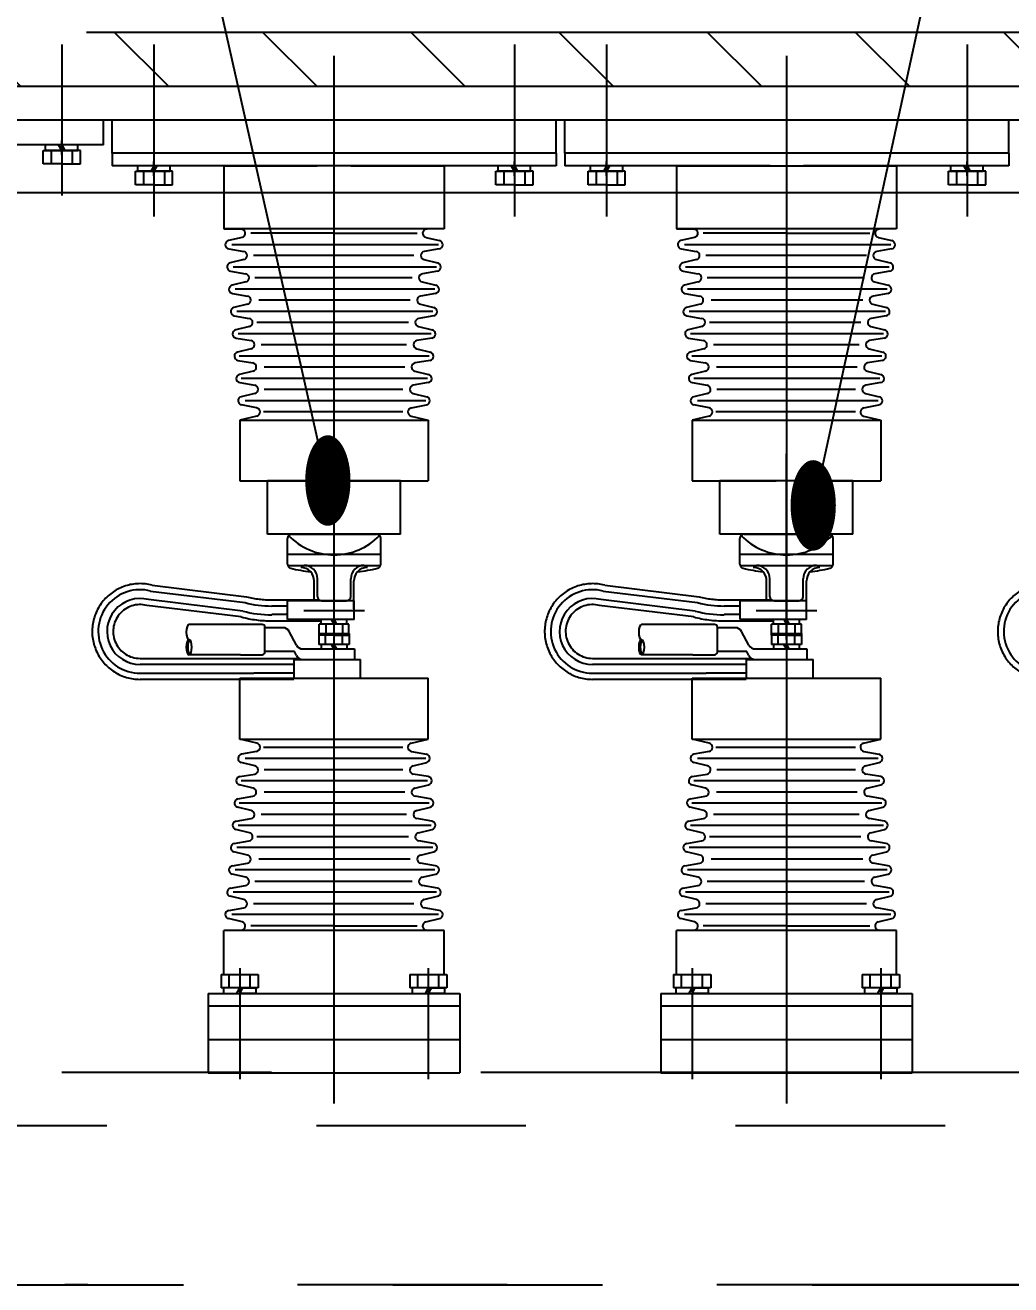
# Model space of a CAD drawing. Header units: millimetres. Extents: x 0 to 16800, y -462 to 11880.
# Drawn here: x 9322 to 9793, y 7550 to 8151 of the extents above; entities that cross this region are included whole.
import ezdxf
from ezdxf.enums import TextEntityAlignment as Align

# ---------------------------------------------------------------- set-up
doc = ezdxf.new("R2010")
doc.units = ezdxf.units.MM
doc.header["$LTSCALE"] = 400
doc.linetypes.add('G', pattern=[2, 1.25, -0.25, 0.25, -0.25])
doc.linetypes.add('K', pattern=[2.5, 1.25, -0.25, 0.25, -0.25, 0.25, -0.25])
for name, color, linetype in [('01', 7, 'Continuous'), ('02', 1, 'Continuous'), ('05', 4, 'G'), ('07', 6, 'K')]:
    doc.layers.add(name, color=color, linetype=linetype)
doc.styles.get("Standard").update_dxf_attribs({"font": 'isocp', "width": 0.707, "bigfont": 'intecad.shx'})

# ---------------------------------------------------------------- blocks, each defined once
blk = doc.blocks.new('rererwer')
at = {"layer": '07', "color": 6, "linetype": 'K'}
for p, q in [((36996.37, 27235.39), (36082.37, 27235.39)), ((35817.87, 27210.09), (37063.21, 27210.09)), ((35854.37, 27134.09), (37047.37, 27134.09)), ((37108.87, 27134.09), (36297.87, 27134.09))]:
    blk.add_line(p, q, dxfattribs=at)
blk = doc.blocks.new('tfdfsdfsd')
at = {"layer": '07', "linetype": 'K'}
h = blk.add_hatch(dxfattribs=at)
h.set_pattern_fill('_USER', color=6, scale=50, angle=315, style=0, pattern_type=0)
h.set_pattern_definition([(315, (30481.223, 27548.505), (35.35534, 35.35534), [])])
h.paths.add_polyline_path([(36929.29, 33333, 0.00787), (36942.06, 33307.1), (37174.37, 33307.1), (37174.37, 33333)])
h.paths.add_polyline_path([(36942.06, 33307.1, -0.00787), (36929.29, 33333), (36107.37, 33333), (36107.37, 33307.1)])
h.paths.add_polyline_path([(38574.68, 33307.1, 0.00787), (38587.45, 33333), (38342.37, 33333), (38342.37, 33307.1)])
h.paths.add_polyline_path([(39409.37, 33307.1), (39409.37, 33333), (38587.45, 33333, -0.00787), (38574.68, 33307.1)])
at = {"layer": '07', "color": 6, "linetype": 'K'}
for p, q in [((35308.12, 33333), (40208.62, 33333)), ((36107.37, 33307.1), (37535.96, 33307.1)), ((37758.37, 33256.3), (35708.37, 33256.3))]:
    blk.add_line(p, q, dxfattribs=at)
blk = doc.blocks.new('*U130')
at = {"layer": '01'}
for p, q in [((-7.7, 2.6), (-7.7, 0)), ((0, 2.6), (-7.7, 2.6)), ((-7.7, 0), (0, 0)), ((0, 0), (-1.5, 2.6)), ((0, 2.6), (1.5, 0)), ((0, 2.6), (7.7, 2.6)), ((7.7, 0), (0, 0)), ((7.7, 2.6), (7.7, 0))]:
    blk.add_line(p, q, dxfattribs=at)
at = {"layer": '05'}
blk.add_line((0, 4.7), (0, -2.1), dxfattribs=at)
blk = doc.blocks.new('RERER')
for p, q in [((9359.77, 8093.82), (9359.77, 8105.82)), ((9359.77, 8093.82), (9147.77, 8093.82)), ((9417.17, 8083.82), (9461.67, 8083.82)), ((9417.17, 8083.82), (9417.17, 8053.82)), ((9477.67, 8083.82), (9522.17, 8083.82)), ((9477.77, 8083.82), (9522.27, 8083.82)), ((9522.17, 8083.82), (9522.17, 8053.82)), ((9633.07, 8083.82), (9677.57, 8083.82)), ((9633.07, 8083.82), (9633.07, 8053.82)), ((9633.27, 8083.82), (9685.77, 8083.82)), ((9685.77, 8083.82), (9738.27, 8083.82)), ((9693.57, 8083.82), (9738.07, 8083.82)), ((9738.07, 8083.82), (9738.07, 8053.82)), ((9469.67, 8053.82), (9417.17, 8053.82)), ((9417.17, 8053.82), (9425.42, 8053.65)), ((9469.67, 8051.65), (9429.93, 8051.65)), ((9522.17, 8053.82), (9469.67, 8053.82)), ((9469.67, 8051.65), (9509.42, 8051.65)), ((9522.17, 8053.82), (9513.93, 8053.65)), ((9685.57, 8053.82), (9633.07, 8053.82)), ((9633.07, 8053.82), (9641.32, 8053.65)), ((9685.57, 8051.65), (9645.83, 8051.65)), ((9738.07, 8053.82), (9685.57, 8053.82)), ((9685.57, 8051.65), (9725.32, 8051.65)), ((9738.07, 8053.82), (9729.83, 8053.65)), ((9425.85, 8049.7), (9419.34, 8048.12)), ((9469.67, 8046.18), (9421, 8046.18)), ((9519.54, 8046.18), (9469.67, 8046.18)), ((9513.5, 8049.7), (9520.01, 8048.12)), ((9641.75, 8049.7), (9635.24, 8048.12)), ((9685.57, 8046.18), (9636.9, 8046.18)), ((9735.44, 8046.18), (9685.57, 8046.18)), ((9729.4, 8049.7), (9735.91, 8048.12)), ((9419.47, 8044.21), (9426.59, 8042.97)), ((9426.72, 8039.06), (9420.21, 8037.48)), ((9507.83, 8041), (9431.21, 8041)), ((9512.62, 8039.06), (9519.14, 8037.48)), ((9519.88, 8044.21), (9512.75, 8042.97)), ((9635.37, 8044.21), (9642.49, 8042.97)), ((9642.62, 8039.06), (9636.11, 8037.48)), ((9723.73, 8041), (9647.11, 8041)), ((9728.52, 8039.06), (9735.04, 8037.48)), ((9735.78, 8044.21), (9728.65, 8042.97)), ((9420.34, 8033.56), (9427.47, 8032.33)), ((9518.67, 8035.53), (9421.52, 8035.53)), ((9519.01, 8033.56), (9511.88, 8032.33)), ((9636.24, 8033.56), (9643.37, 8032.33)), ((9734.57, 8035.53), (9637.42, 8035.53)), ((9734.91, 8033.56), (9727.78, 8032.33)), ((9427.6, 8028.41), (9421.08, 8026.83)), ((9506.96, 8030.36), (9431.9, 8030.36)), ((9511.75, 8028.41), (9518.27, 8026.83)), ((9643.5, 8028.41), (9636.98, 8026.83)), ((9722.86, 8030.36), (9647.8, 8030.36)), ((9727.65, 8028.41), (9734.17, 8026.83)), ((9421.21, 8022.92), (9428.34, 8021.68)), ((9517.79, 8024.89), (9422.54, 8024.89)), ((9518.14, 8022.92), (9511.01, 8021.68)), ((9637.11, 8022.92), (9644.24, 8021.68)), ((9733.69, 8024.89), (9638.44, 8024.89)), ((9734.04, 8022.92), (9726.91, 8021.68)), ((9428.47, 8017.77), (9421.96, 8016.19)), ((9506.08, 8019.71), (9433.76, 8019.71)), ((9510.88, 8017.77), (9517.39, 8016.19)), ((9644.37, 8017.77), (9637.86, 8016.19)), ((9721.98, 8019.71), (9649.66, 8019.71)), ((9726.78, 8017.77), (9733.29, 8016.19)), ((9422.09, 8012.27), (9429.21, 8011.04)), ((9516.92, 8014.24), (9423.26, 8014.24)), ((9505.21, 8009.07), (9432.89, 8009.07)), ((9517.26, 8012.27), (9510.13, 8011.04)), ((9637.99, 8012.27), (9645.11, 8011.04)), ((9732.82, 8014.24), (9639.16, 8014.24)), ((9721.11, 8009.07), (9648.79, 8009.07)), ((9733.16, 8012.27), (9726.03, 8011.04)), ((9429.35, 8007.12), (9422.83, 8005.54)), ((9516.05, 8003.6), (9423.94, 8003.6)), ((9510, 8007.12), (9516.52, 8005.54)), ((9645.25, 8007.12), (9638.73, 8005.54)), ((9731.95, 8003.6), (9639.84, 8003.6)), ((9725.9, 8007.12), (9732.42, 8005.54)), ((9422.96, 8001.63), (9430.09, 8000.39)), ((9504.34, 7998.42), (9434.87, 7998.42)), ((9516.39, 8001.63), (9509.26, 8000.39)), ((9638.86, 8001.63), (9645.99, 8000.39)), ((9720.24, 7998.42), (9650.77, 7998.42)), ((9732.29, 8001.63), (9725.16, 8000.39)), ((9430.22, 7996.48), (9423.7, 7994.9)), ((9423.83, 7990.98), (9430.96, 7989.75)), ((9515.17, 7992.96), (9424.45, 7992.96)), ((9515.52, 7990.98), (9508.39, 7989.75)), ((9509.13, 7996.48), (9515.65, 7994.9)), ((9646.12, 7996.48), (9639.6, 7994.9)), ((9639.73, 7990.98), (9646.86, 7989.75)), ((9731.07, 7992.96), (9640.35, 7992.96)), ((9731.42, 7990.98), (9724.29, 7989.75)), ((9725.03, 7996.48), (9731.55, 7994.9)), ((9431.09, 7985.84), (9424.58, 7984.25)), ((9503.46, 7987.78), (9436.28, 7987.78)), ((9508.26, 7985.84), (9514.77, 7984.25)), ((9646.99, 7985.84), (9640.48, 7984.25)), ((9719.36, 7987.78), (9652.18, 7987.78)), ((9724.16, 7985.84), (9730.67, 7984.25)), ((9424.71, 7980.34), (9431.84, 7979.11)), ((9514.3, 7982.31), (9425.42, 7982.31)), ((9514.64, 7980.34), (9507.51, 7979.11)), ((9640.61, 7980.34), (9647.74, 7979.11)), ((9730.2, 7982.31), (9641.32, 7982.31)), ((9730.54, 7980.34), (9723.41, 7979.11)), ((9431.97, 7975.19), (9425.45, 7973.61)), ((9502.59, 7977.13), (9436.38, 7977.13)), ((9507.38, 7975.19), (9513.9, 7973.61)), ((9647.87, 7975.19), (9641.35, 7973.61)), ((9718.49, 7977.13), (9652.28, 7977.13)), ((9723.28, 7975.19), (9729.8, 7973.61)), ((9432.76, 7968.31), (9425.54, 7969.7)), ((9513.43, 7971.67), (9427.28, 7971.67)), ((9506.59, 7968.31), (9513.81, 7969.7)), ((9648.66, 7968.31), (9641.44, 7969.7)), ((9729.33, 7971.67), (9643.18, 7971.67)), ((9722.49, 7968.31), (9729.71, 7969.7)), ((9432.85, 7964.4), (9424.67, 7962.42)), ((9424.67, 7962.42), (9514.67, 7962.42)), ((9424.67, 7962.42), (9424.67, 7933.42)), ((9502.59, 7966.4), (9435.98, 7966.4)), ((9506.5, 7964.4), (9514.67, 7962.42)), ((9514.67, 7962.42), (9514.67, 7933.42)), ((9648.75, 7964.4), (9640.57, 7962.42)), ((9640.57, 7962.42), (9730.57, 7962.42)), ((9640.57, 7962.42), (9640.57, 7933.42)), ((9718.49, 7966.4), (9651.88, 7966.4)), ((9722.4, 7964.4), (9730.57, 7962.42)), ((9730.57, 7962.42), (9730.57, 7933.42)), ((9424.67, 7933.42), (9464.72, 7933.42)), ((9469.72, 7933.42), (9437.92, 7933.42)), ((9437.92, 7908.02), (9437.92, 7933.42)), ((9501.42, 7933.42), (9469.72, 7933.42)), ((9474.72, 7933.42), (9514.67, 7933.42)), ((9501.42, 7908.02), (9501.42, 7933.42)), ((9640.57, 7933.42), (9680.62, 7933.42)), ((9685.62, 7933.42), (9653.82, 7933.42)), ((9653.82, 7908.02), (9653.82, 7933.42)), ((9717.32, 7933.42), (9685.62, 7933.42)), ((9690.62, 7933.42), (9730.57, 7933.42)), ((9717.32, 7908.02), (9717.32, 7933.42)), ((9501.42, 7908.02), (9437.92, 7908.02)), ((9717.32, 7908.02), (9653.82, 7908.02)), ((9424.67, 7839.22), (9514.67, 7839.22)), ((9424.67, 7810.22), (9424.67, 7839.22)), ((9514.67, 7810.22), (9514.67, 7839.22)), ((9640.57, 7839.22), (9730.57, 7839.22)), ((9640.57, 7810.22), (9640.57, 7839.22)), ((9730.57, 7810.22), (9730.57, 7839.22)), ((9424.67, 7810.22), (9514.67, 7810.22)), ((9432.85, 7808.23), (9424.67, 7810.22)), ((9432.76, 7804.33), (9425.54, 7802.93)), ((9502.59, 7806.24), (9435.98, 7806.24)), ((9506.5, 7808.23), (9514.67, 7810.22)), ((9506.59, 7804.33), (9513.81, 7802.93)), ((9640.57, 7810.22), (9730.57, 7810.22)), ((9648.75, 7808.23), (9640.57, 7810.22)), ((9648.66, 7804.33), (9641.44, 7802.93)), ((9718.49, 7806.24), (9651.88, 7806.24)), ((9722.4, 7808.23), (9730.57, 7810.22)), ((9722.49, 7804.33), (9729.71, 7802.93)), ((9431.97, 7797.44), (9425.45, 7799.02)), ((9513.43, 7800.97), (9427.28, 7800.97)), ((9507.38, 7797.44), (9513.9, 7799.02)), ((9647.87, 7797.44), (9641.35, 7799.02)), ((9729.33, 7800.97), (9643.18, 7800.97)), ((9723.28, 7797.44), (9729.8, 7799.02)), ((9424.71, 7792.29), (9431.84, 7793.53)), ((9502.59, 7795.5), (9436.38, 7795.5)), ((9514.64, 7792.29), (9507.51, 7793.53)), ((9640.61, 7792.29), (9647.74, 7793.53)), ((9718.49, 7795.5), (9652.28, 7795.5)), ((9730.54, 7792.29), (9723.41, 7793.53)), ((9431.09, 7786.8), (9424.58, 7788.38)), ((9514.3, 7790.32), (9425.42, 7790.32)), ((9508.26, 7786.8), (9514.77, 7788.38)), ((9646.99, 7786.8), (9640.48, 7788.38)), ((9730.2, 7790.32), (9641.32, 7790.32)), ((9724.16, 7786.8), (9730.67, 7788.38)), ((9423.83, 7781.65), (9430.96, 7782.88)), ((9503.46, 7784.86), (9436.28, 7784.86)), ((9515.52, 7781.65), (9508.39, 7782.88)), ((9639.73, 7781.65), (9646.86, 7782.88)), ((9719.36, 7784.86), (9652.18, 7784.86)), ((9731.42, 7781.65), (9724.29, 7782.88)), ((9430.22, 7776.15), (9423.7, 7777.74)), ((9515.17, 7779.68), (9424.45, 7779.68)), ((9504.34, 7774.21), (9434.87, 7774.21)), ((9509.13, 7776.15), (9515.65, 7777.74)), ((9646.12, 7776.15), (9639.6, 7777.74)), ((9731.07, 7779.68), (9640.35, 7779.68)), ((9720.24, 7774.21), (9650.77, 7774.21)), ((9725.03, 7776.15), (9731.55, 7777.74)), ((9422.96, 7771.01), (9430.09, 7772.24)), ((9516.05, 7769.03), (9423.94, 7769.03)), ((9516.39, 7771.01), (9509.26, 7772.24)), ((9638.86, 7771.01), (9645.99, 7772.24)), ((9731.95, 7769.03), (9639.84, 7769.03)), ((9732.29, 7771.01), (9725.16, 7772.24)), ((9429.35, 7765.51), (9422.83, 7767.09)), ((9505.21, 7763.57), (9432.89, 7763.57)), ((9510, 7765.51), (9516.52, 7767.09)), ((9645.25, 7765.51), (9638.73, 7767.09)), ((9721.11, 7763.57), (9648.79, 7763.57)), ((9725.9, 7765.51), (9732.42, 7767.09)), ((9428.47, 7754.86), (9421.96, 7756.45)), ((9422.09, 7760.36), (9429.21, 7761.6)), ((9516.92, 7758.39), (9423.26, 7758.39)), ((9517.26, 7760.36), (9510.13, 7761.6)), ((9510.88, 7754.86), (9517.39, 7756.45)), ((9644.37, 7754.86), (9637.86, 7756.45)), ((9637.99, 7760.36), (9645.11, 7761.6)), ((9732.82, 7758.39), (9639.16, 7758.39)), ((9733.16, 7760.36), (9726.03, 7761.6)), ((9726.78, 7754.86), (9733.29, 7756.45)), ((9421.21, 7749.72), (9428.34, 7750.95)), ((9506.08, 7752.92), (9433.76, 7752.92)), ((9518.14, 7749.72), (9511.01, 7750.95)), ((9637.11, 7749.72), (9644.24, 7750.95)), ((9721.98, 7752.92), (9649.66, 7752.92)), ((9734.04, 7749.72), (9726.91, 7750.95)), ((9427.6, 7744.22), (9421.08, 7745.8)), ((9517.79, 7747.75), (9422.54, 7747.75)), ((9511.75, 7744.22), (9518.27, 7745.8)), ((9643.5, 7744.22), (9636.98, 7745.8)), ((9733.69, 7747.75), (9638.44, 7747.75)), ((9727.65, 7744.22), (9734.17, 7745.8)), ((9420.34, 7739.07), (9427.47, 7740.31)), ((9506.96, 7742.28), (9431.9, 7742.28)), ((9519.01, 7739.07), (9511.88, 7740.31)), ((9636.24, 7739.07), (9643.37, 7740.31)), ((9722.86, 7742.28), (9647.8, 7742.28)), ((9734.91, 7739.07), (9727.78, 7740.31)), ((9426.72, 7733.58), (9420.21, 7735.16)), ((9518.67, 7737.1), (9421.52, 7737.1)), ((9512.62, 7733.58), (9519.14, 7735.16)), ((9642.62, 7733.58), (9636.11, 7735.16)), ((9734.57, 7737.1), (9637.42, 7737.1)), ((9728.52, 7733.58), (9735.04, 7735.16)), ((9419.47, 7728.43), (9426.59, 7729.66)), ((9469.67, 7726.46), (9421, 7726.46)), ((9507.83, 7731.63), (9431.21, 7731.63)), ((9519.54, 7726.46), (9469.67, 7726.46)), ((9519.88, 7728.43), (9512.75, 7729.66)), ((9635.37, 7728.43), (9642.49, 7729.66)), ((9685.57, 7726.46), (9636.9, 7726.46)), ((9723.73, 7731.63), (9647.11, 7731.63)), ((9735.44, 7726.46), (9685.57, 7726.46)), ((9735.78, 7728.43), (9728.65, 7729.66)), ((9425.85, 7722.93), (9419.34, 7724.51)), ((9469.67, 7720.99), (9429.93, 7720.99)), ((9469.67, 7720.99), (9509.42, 7720.99)), ((9513.5, 7722.93), (9520.01, 7724.51)), ((9641.75, 7722.93), (9635.24, 7724.51)), ((9685.57, 7720.99), (9645.83, 7720.99)), ((9685.57, 7720.99), (9725.32, 7720.99)), ((9729.4, 7722.93), (9735.91, 7724.51)), ((9417.17, 7718.82), (9425.42, 7718.99)), ((9469.67, 7718.82), (9417.17, 7718.82)), ((9417.17, 7697.82), (9417.17, 7718.82)), ((9522.17, 7718.82), (9469.67, 7718.82)), ((9522.17, 7718.82), (9513.93, 7718.99)), ((9522.17, 7697.82), (9522.17, 7718.82)), ((9633.07, 7718.82), (9641.32, 7718.99)), ((9685.57, 7718.82), (9633.07, 7718.82)), ((9633.07, 7697.82), (9633.07, 7718.82)), ((9738.07, 7718.82), (9685.57, 7718.82)), ((9738.07, 7718.82), (9729.83, 7718.99)), ((9738.07, 7697.82), (9738.07, 7718.82)), ((9417.17, 7688.82), (9461.67, 7688.82)), ((9477.67, 7688.82), (9522.17, 7688.82)), ((9633.07, 7688.82), (9677.57, 7688.82)), ((9693.57, 7688.82), (9738.07, 7688.82))]:
    blk.add_line(p, q)
at = {"ltscale": 0.75}
for p, q in [((9439.95, 7873.82), (9447.55, 7873.82)), ((9479.25, 7876.22), (9447.55, 7876.22)), ((9655.85, 7873.82), (9663.45, 7873.82)), ((9695.15, 7876.22), (9663.45, 7876.22)), ((9419.01, 7864.92), (9400.52, 7864.92)), ((9435.35, 7864.92), (9419.01, 7864.92)), ((9447.55, 7869.62), (9439.95, 7869.62)), ((9479.25, 7867.22), (9447.55, 7867.22)), ((9634.91, 7864.92), (9616.42, 7864.92)), ((9651.25, 7864.92), (9634.91, 7864.92)), ((9663.45, 7869.62), (9655.85, 7869.62)), ((9695.15, 7867.22), (9663.45, 7867.22)), ((9436.75, 7851.81), (9436.75, 7863.52)), ((9445.21, 7863.38), (9436.75, 7863.38)), ((9451.78, 7855.06), (9448.3, 7861.54)), ((9652.65, 7851.81), (9652.65, 7863.52)), ((9661.11, 7863.38), (9652.65, 7863.38)), ((9667.68, 7855.06), (9664.2, 7861.54)), ((9454.86, 7853.22), (9479.45, 7853.22)), ((9479.45, 7853.22), (9479.45, 7848.22)), ((9670.76, 7853.22), (9695.35, 7853.22)), ((9695.35, 7853.22), (9695.35, 7848.22)), ((9425.03, 7850.41), (9400.52, 7850.41)), ((9425.03, 7850.41), (9435.35, 7850.41)), ((9450.76, 7851.95), (9436.75, 7851.95)), ((9450.67, 7848.22), (9482.37, 7848.22)), ((9451.78, 7850.06), (9450.76, 7851.95)), ((9640.93, 7850.41), (9616.42, 7850.41)), ((9640.93, 7850.41), (9651.25, 7850.41)), ((9666.66, 7851.95), (9652.65, 7851.95)), ((9666.57, 7848.22), (9698.27, 7848.22)), ((9667.68, 7850.06), (9666.66, 7851.95)), ((9450.67, 7845.82), (9431.41, 7845.82)), ((9450.67, 7841.62), (9431.41, 7841.62)), ((9666.57, 7845.82), (9647.31, 7845.82)), ((9666.57, 7841.62), (9647.31, 7841.62))]:
    blk.add_line(p, q, dxfattribs=at)
for centre, start, end in [((9425.38, 8051.65), 283.64408, 88.81524), ((9513.97, 8051.65), 91.18476, 256.35592), ((9641.28, 8051.65), 283.64408, 88.81524), ((9729.87, 8051.65), 91.18476, 256.35592), ((9419.81, 8046.18), 103.64408, 260.17161), ((9519.54, 8046.18), 279.82839, 76.35592), ((9635.71, 8046.18), 103.64408, 260.17161), ((9735.44, 8046.18), 279.82839, 76.35592), ((9426.25, 8041), 283.64408, 80.17161), ((9513.1, 8041), 99.82839, 256.35592), ((9642.15, 8041), 283.64408, 80.17161), ((9729, 8041), 99.82839, 256.35592), ((9420.68, 8035.53), 103.64408, 260.17161), ((9518.67, 8035.53), 279.82839, 76.35592), ((9636.58, 8035.53), 103.64408, 260.17161), ((9734.57, 8035.53), 279.82839, 76.35592), ((9421.56, 8024.89), 103.64408, 260.17161), ((9427.13, 8030.36), 283.64408, 80.17161), ((9512.22, 8030.36), 99.82839, 256.35592), ((9517.79, 8024.89), 279.82839, 76.35592), ((9637.46, 8024.89), 103.64408, 260.17161), ((9643.03, 8030.36), 283.64408, 80.17161), ((9728.12, 8030.36), 99.82839, 256.35592), ((9733.69, 8024.89), 279.82839, 76.35592), ((9428, 8019.71), 283.64408, 80.17161), ((9511.35, 8019.71), 99.82839, 256.35592), ((9643.9, 8019.71), 283.64408, 80.17161), ((9727.25, 8019.71), 99.82839, 256.35592), ((9422.43, 8014.24), 103.64408, 260.17161), ((9516.92, 8014.24), 279.82839, 76.35592), ((9638.33, 8014.24), 103.64408, 260.17161), ((9732.82, 8014.24), 279.82839, 76.35592), ((9428.87, 8009.07), 283.64408, 80.17161), ((9510.48, 8009.07), 99.82839, 256.35592), ((9644.77, 8009.07), 283.64408, 80.17161), ((9726.38, 8009.07), 99.82839, 256.35592), ((9423.3, 8003.6), 103.64408, 260.17161), ((9516.05, 8003.6), 279.82839, 76.35592), ((9639.2, 8003.6), 103.64408, 260.17161), ((9731.95, 8003.6), 279.82839, 76.35592), ((9429.75, 7998.42), 283.64408, 80.17161), ((9509.6, 7998.42), 99.82839, 256.35592), ((9645.65, 7998.42), 283.64408, 80.17161), ((9725.5, 7998.42), 99.82839, 256.35592), ((9424.18, 7992.96), 103.64408, 260.17161), ((9515.17, 7992.96), 279.82839, 76.35592), ((9640.08, 7992.96), 103.64408, 260.17161), ((9731.07, 7992.96), 279.82839, 76.35592), ((9430.62, 7987.78), 283.64408, 80.17161), ((9508.73, 7987.78), 99.82839, 256.35592), ((9646.52, 7987.78), 283.64408, 80.17161), ((9724.63, 7987.78), 99.82839, 256.35592), ((9425.05, 7982.31), 103.64408, 260.17161), ((9431.49, 7977.13), 283.64408, 80.17161), ((9507.86, 7977.13), 99.82839, 256.35592), ((9514.3, 7982.31), 279.82839, 76.35592), ((9640.95, 7982.31), 103.64408, 260.17161), ((9647.39, 7977.13), 283.64408, 80.17161), ((9723.76, 7977.13), 99.82839, 256.35592), ((9730.2, 7982.31), 279.82839, 76.35592), ((9425.92, 7971.67), 103.64408, 259.07308), ((9513.43, 7971.67), 280.92692, 76.35592), ((9641.82, 7971.67), 103.64408, 259.07308), ((9729.33, 7971.67), 280.92692, 76.35592), ((9432.38, 7966.35), 283.64408, 79.07308), ((9506.97, 7966.35), 100.92692, 256.35592), ((9648.28, 7966.35), 283.64408, 79.07308), ((9722.87, 7966.35), 100.92692, 256.35592), ((9432.38, 7806.29), 280.92692, 76.35592), ((9506.97, 7806.29), 103.64408, 259.07308), ((9648.28, 7806.29), 280.92692, 76.35592), ((9722.87, 7806.29), 103.64408, 259.07308), ((9425.92, 7800.97), 100.92692, 256.35592), ((9513.43, 7800.97), 283.64408, 79.07308), ((9641.82, 7800.97), 100.92692, 256.35592), ((9729.33, 7800.97), 283.64408, 79.07308), ((9425.05, 7790.32), 99.82839, 256.35592), ((9431.49, 7795.5), 279.82839, 76.35592), ((9507.86, 7795.5), 103.64408, 260.17161), ((9514.3, 7790.32), 283.64408, 80.17161), ((9640.95, 7790.32), 99.82839, 256.35592), ((9647.39, 7795.5), 279.82839, 76.35592), ((9723.76, 7795.5), 103.64408, 260.17161), ((9730.2, 7790.32), 283.64408, 80.17161), ((9430.62, 7784.86), 279.82839, 76.35592), ((9508.73, 7784.86), 103.64408, 260.17161), ((9646.52, 7784.86), 279.82839, 76.35592), ((9724.63, 7784.86), 103.64408, 260.17161), ((9424.18, 7779.68), 99.82839, 256.35592), ((9515.17, 7779.68), 283.64408, 80.17161), ((9640.08, 7779.68), 99.82839, 256.35592), ((9731.07, 7779.68), 283.64408, 80.17161), ((9429.75, 7774.21), 279.82839, 76.35592), ((9509.6, 7774.21), 103.64408, 260.17161), ((9645.65, 7774.21), 279.82839, 76.35592), ((9725.5, 7774.21), 103.64408, 260.17161), ((9423.3, 7769.03), 99.82839, 256.35592), ((9516.05, 7769.03), 283.64408, 80.17161), ((9639.2, 7769.03), 99.82839, 256.35592), ((9731.95, 7769.03), 283.64408, 80.17161), ((9428.87, 7763.57), 279.82839, 76.35592), ((9510.48, 7763.57), 103.64408, 260.17161), ((9644.77, 7763.57), 279.82839, 76.35592), ((9726.38, 7763.57), 103.64408, 260.17161), ((9422.43, 7758.39), 99.82839, 256.35592), ((9516.92, 7758.39), 283.64408, 80.17161), ((9638.33, 7758.39), 99.82839, 256.35592), ((9732.82, 7758.39), 283.64408, 80.17161), ((9428, 7752.92), 279.82839, 76.35592), ((9511.35, 7752.92), 103.64408, 260.17161), ((9643.9, 7752.92), 279.82839, 76.35592), ((9727.25, 7752.92), 103.64408, 260.17161), ((9421.56, 7747.75), 99.82839, 256.35592), ((9427.13, 7742.28), 279.82839, 76.35592), ((9512.22, 7742.28), 103.64408, 260.17161), ((9517.79, 7747.75), 283.64408, 80.17161), ((9637.46, 7747.75), 99.82839, 256.35592), ((9643.03, 7742.28), 279.82839, 76.35592), ((9728.12, 7742.28), 103.64408, 260.17161), ((9733.69, 7747.75), 283.64408, 80.17161), ((9420.68, 7737.1), 99.82839, 256.35592), ((9518.67, 7737.1), 283.64408, 80.17161), ((9636.58, 7737.1), 99.82839, 256.35592), ((9734.57, 7737.1), 283.64408, 80.17161), ((9426.25, 7731.63), 279.82839, 76.35592), ((9513.1, 7731.63), 103.64408, 260.17161), ((9642.15, 7731.63), 279.82839, 76.35592), ((9729, 7731.63), 103.64408, 260.17161), ((9419.81, 7726.46), 99.82839, 256.35592), ((9519.54, 7726.46), 283.64408, 80.17161), ((9635.71, 7726.46), 99.82839, 256.35592), ((9735.44, 7726.46), 283.64408, 80.17161), ((9425.38, 7720.99), 271.18476, 76.35592), ((9513.97, 7720.99), 103.64408, 268.81524), ((9641.28, 7720.99), 271.18476, 76.35592), ((9729.87, 7720.99), 103.64408, 268.81524)]:
    blk.add_arc(centre, 2, start, end)
for centre, radius, start, end in [((9377.13, 7861.56), 19.94, 75.27176, 270), ((9377.13, 7861.56), 15.74, 75.27176, 270), ((9593.03, 7861.56), 19.94, 75.27176, 270), ((9593.03, 7861.56), 15.74, 75.27176, 270), ((9809.23, 7861.56), 19.94, 75.27176, 270), ((9439.95, 7923.72), 54.2, 255.27176, 270), ((9439.95, 7923.72), 50, 255.27176, 270), ((9655.85, 7923.72), 54.2, 255.27176, 270), ((9655.85, 7923.72), 50, 255.27176, 270), ((9435.35, 7863.52), 1.4, 0, 90), ((9651.25, 7863.52), 1.4, 0, 90), ((9445.21, 7859.88), 3.5, 28.27589, 90), ((9661.11, 7859.88), 3.5, 28.27589, 90), ((9454.86, 7856.72), 3.5, 208.27589, 270), ((9670.76, 7856.72), 3.5, 208.27589, 270), ((9435.35, 7851.81), 1.4, 270, 0), ((9454.86, 7851.72), 3.5, 208.27589, 270), ((9651.25, 7851.81), 1.4, 270, 0), ((9670.76, 7851.72), 3.5, 208.27589, 270)]:
    blk.add_arc(centre, radius, start, end, dxfattribs=at)
for centre in [(9400.52, 7861.29), (9616.42, 7861.29)]:
    blk.add_ellipse(centre, major_axis=(0, -3.63), ratio=0.371048, start_param=3.141593, end_param=6.283185, dxfattribs=at)
at = {"ltscale": 0.75, "extrusion": (0, 0, -1)}
for centre in [(9400.52, 7854.04), (9616.42, 7854.04)]:
    blk.add_ellipse(centre, major_axis=(0, -3.63), ratio=0.371048, dxfattribs=at)
for centre in [(9401.41, 7854.04), (9617.31, 7854.04)]:
    blk.add_ellipse(centre, major_axis=(0, 3.63), ratio=0.371048, start_param=3.48017, end_param=5.944608, dxfattribs=at)
at = {"layer": '01', "color": 7, "linetype": 'Continuous'}
for p, q in [((9147.77, 8121.82), (10223.77, 8121.82)), ((9147.77, 8105.82), (10007.77, 8105.82)), ((9363.77, 8089.82), (9363.77, 8105.82)), ((9575.77, 8089.82), (9575.77, 8105.82)), ((9579.77, 8089.82), (9579.77, 8105.82)), ((9791.77, 8089.82), (9791.77, 8105.82)), ((9469.77, 8089.82), (9363.77, 8089.82)), ((9575.77, 8089.82), (9469.77, 8089.82)), ((9685.77, 8089.82), (9579.77, 8089.82)), ((9791.77, 8089.82), (9685.77, 8089.82)), ((9469.77, 8083.82), (9363.77, 8083.82)), ((9575.77, 8083.82), (9469.77, 8083.82)), ((9677.77, 8083.82), (9579.77, 8083.82)), ((9791.77, 8083.82), (9693.77, 8083.82)), ((9447.47, 7898.49), (9491.97, 7898.49)), ((9663.37, 7898.49), (9707.87, 7898.49)), ((9447.56, 7893.12), (9491.89, 7893.12)), ((9663.46, 7893.12), (9707.79, 7893.12)), ((9461.77, 7878.22), (9461.77, 7886.72)), ((9477.67, 7878.22), (9477.67, 7886.72)), ((9677.67, 7878.22), (9677.67, 7886.72)), ((9693.57, 7878.22), (9693.57, 7886.72)), ((9463.77, 7876.22), (9475.67, 7876.22)), ((9679.67, 7876.22), (9691.57, 7876.22))]:
    blk.add_line(p, q, dxfattribs=at)
at = {"layer": '01'}
for p, q in [((9332.07, 8091.22), (9332.07, 8093.82)), ((9339.77, 8091.22), (9338.27, 8093.82)), ((9339.77, 8093.82), (9341.28, 8091.22)), ((9347.47, 8091.22), (9347.47, 8093.82)), ((9330.89, 8091.22), (9339.77, 8091.22)), ((9330.89, 8084.82), (9330.89, 8091.22)), ((9339.77, 8091.22), (9332.07, 8091.22)), ((9334.77, 8091.22), (9334.77, 8084.82)), ((9348.66, 8091.22), (9339.77, 8091.22)), ((9339.77, 8091.22), (9347.47, 8091.22)), ((9344.77, 8091.22), (9344.77, 8084.82)), ((9348.66, 8084.82), (9348.66, 8091.22)), ((9363.77, 8089.82), (9363.77, 8083.82)), ((9575.77, 8089.82), (9575.77, 8083.82)), ((9579.77, 8089.82), (9579.77, 8083.82)), ((9791.77, 8089.82), (9791.77, 8083.82)), ((9339.77, 8084.82), (9330.89, 8084.82)), ((9339.77, 8084.82), (9348.66, 8084.82)), ((9374.89, 8074.82), (9374.89, 8081.22)), ((9374.89, 8081.22), (9383.77, 8081.22)), ((9376.07, 8081.22), (9376.07, 8083.82)), ((9383.77, 8081.22), (9376.07, 8081.22)), ((9378.77, 8081.22), (9378.77, 8074.82)), ((9383.77, 8083.82), (9382.27, 8081.22)), ((9383.77, 8081.22), (9385.28, 8083.82)), ((9392.66, 8081.22), (9383.77, 8081.22)), ((9383.77, 8081.22), (9391.47, 8081.22)), ((9388.77, 8081.22), (9388.77, 8074.82)), ((9391.47, 8081.22), (9391.47, 8083.82)), ((9392.66, 8074.82), (9392.66, 8081.22)), ((9546.89, 8081.22), (9555.77, 8081.22)), ((9546.89, 8074.82), (9546.89, 8081.22)), ((9548.07, 8081.22), (9548.07, 8083.82)), ((9555.77, 8081.22), (9548.07, 8081.22)), ((9550.77, 8081.22), (9550.77, 8074.82)), ((9555.77, 8081.22), (9554.27, 8083.82)), ((9555.77, 8083.82), (9557.28, 8081.22)), ((9555.77, 8081.22), (9563.47, 8081.22)), ((9564.66, 8081.22), (9555.77, 8081.22)), ((9560.77, 8081.22), (9560.77, 8074.82)), ((9563.47, 8081.22), (9563.47, 8083.82)), ((9564.66, 8074.82), (9564.66, 8081.22)), ((9590.89, 8081.22), (9599.77, 8081.22)), ((9590.89, 8074.82), (9590.89, 8081.22)), ((9592.07, 8081.22), (9592.07, 8083.82)), ((9599.77, 8081.22), (9592.07, 8081.22)), ((9594.77, 8081.22), (9594.77, 8074.82)), ((9599.77, 8083.82), (9598.27, 8081.22)), ((9599.77, 8081.22), (9601.28, 8083.82)), ((9599.77, 8081.22), (9607.47, 8081.22)), ((9608.66, 8081.22), (9599.77, 8081.22)), ((9604.77, 8081.22), (9604.77, 8074.82)), ((9607.47, 8081.22), (9607.47, 8083.82)), ((9608.66, 8074.82), (9608.66, 8081.22)), ((9762.89, 8081.22), (9771.77, 8081.22)), ((9762.89, 8074.82), (9762.89, 8081.22)), ((9764.07, 8081.22), (9764.07, 8083.82)), ((9771.77, 8081.22), (9764.07, 8081.22)), ((9766.77, 8081.22), (9766.77, 8074.82)), ((9771.77, 8081.22), (9770.27, 8083.82)), ((9771.77, 8083.82), (9773.28, 8081.22)), ((9780.66, 8081.22), (9771.77, 8081.22)), ((9771.77, 8081.22), (9779.47, 8081.22)), ((9776.77, 8081.22), (9776.77, 8074.82)), ((9779.47, 8081.22), (9779.47, 8083.82)), ((9780.66, 8074.82), (9780.66, 8081.22)), ((9383.77, 8074.82), (9374.89, 8074.82)), ((9383.77, 8074.82), (9392.66, 8074.82)), ((9555.77, 8074.82), (9546.89, 8074.82)), ((9555.77, 8074.82), (9564.66, 8074.82)), ((9599.77, 8074.82), (9590.89, 8074.82)), ((9599.77, 8074.82), (9608.66, 8074.82)), ((9771.77, 8074.82), (9762.89, 8074.82)), ((9771.77, 8074.82), (9780.66, 8074.82)), ((9449.47, 7908.02), (9489.97, 7908.02)), ((9665.37, 7908.02), (9705.87, 7908.02)), ((9447.47, 7893.69), (9447.47, 7906.02)), ((9491.97, 7893.69), (9491.97, 7906.02)), ((9663.37, 7893.69), (9663.37, 7906.02)), ((9707.87, 7893.69), (9707.87, 7906.02)), ((9460.22, 7876.72), (9460.22, 7885.72)), ((9479.22, 7872.32), (9479.22, 7885.72)), ((9676.12, 7876.72), (9676.12, 7885.72)), ((9695.12, 7872.32), (9695.12, 7885.72)), ((9426.17, 7871.3), (9381.13, 7876.79)), ((9382.2, 7880.85), (9427.24, 7875.36)), ((9642.07, 7871.3), (9597.03, 7876.79)), ((9598.1, 7880.85), (9643.14, 7875.36)), ((9431.41, 7845.82), (9377.13, 7845.82)), ((9377.13, 7841.62), (9431.41, 7841.62)), ((9647.31, 7845.82), (9593.03, 7845.82)), ((9593.03, 7841.62), (9647.31, 7841.62)), ((9409.67, 7688.82), (9529.67, 7688.82)), ((9409.67, 7688.82), (9409.67, 7650.82)), ((9529.67, 7688.82), (9529.67, 7650.82)), ((9625.57, 7688.82), (9745.57, 7688.82)), ((9625.57, 7688.82), (9625.57, 7650.82)), ((9745.57, 7688.82), (9745.57, 7650.82)), ((9409.67, 7682.82), (9529.67, 7682.82)), ((9625.57, 7682.82), (9745.57, 7682.82)), ((9409.67, 7666.82), (9529.67, 7666.82)), ((9625.57, 7666.82), (9745.57, 7666.82)), ((9409.67, 7650.82), (9529.67, 7650.82)), ((9625.57, 7650.82), (9745.57, 7650.82))]:
    blk.add_line(p, q, dxfattribs=at)
at = {"layer": '01', "ltscale": 0.75}
for p, q in [((9447.55, 7867.22), (9447.55, 7876.22)), ((9479.25, 7867.22), (9479.25, 7876.22)), ((9663.45, 7867.22), (9663.45, 7876.22)), ((9695.15, 7867.22), (9695.15, 7876.22)), ((9476.82, 7865.12), (9462.62, 7865.12)), ((9462.62, 7859.82), (9462.62, 7865.12)), ((9463.57, 7865.12), (9463.57, 7867.22)), ((9465.72, 7865.12), (9465.72, 7859.82)), ((9469.72, 7865.12), (9468.51, 7867.22)), ((9469.72, 7867.22), (9470.94, 7865.12)), ((9473.72, 7865.12), (9473.72, 7859.82)), ((9475.87, 7865.12), (9475.87, 7867.22)), ((9476.82, 7859.82), (9476.82, 7865.12)), ((9692.72, 7865.12), (9678.52, 7865.12)), ((9678.52, 7859.82), (9678.52, 7865.12)), ((9679.47, 7865.12), (9679.47, 7867.22)), ((9681.62, 7865.12), (9681.62, 7859.82)), ((9685.62, 7865.12), (9684.41, 7867.22)), ((9685.62, 7867.22), (9686.84, 7865.12)), ((9689.62, 7865.12), (9689.62, 7859.82)), ((9691.77, 7865.12), (9691.77, 7867.22)), ((9692.72, 7859.82), (9692.72, 7865.12)), ((9462.48, 7860.62), (9476.86, 7860.62)), ((9462.48, 7860.62), (9462.48, 7855.32)), ((9469.72, 7859.82), (9462.62, 7859.82)), ((9465.67, 7855.32), (9465.67, 7860.62)), ((9469.72, 7859.82), (9476.82, 7859.82)), ((9473.67, 7855.32), (9473.67, 7860.62)), ((9476.86, 7860.62), (9476.86, 7855.32)), ((9678.38, 7860.62), (9692.76, 7860.62)), ((9678.38, 7860.62), (9678.38, 7855.32)), ((9685.62, 7859.82), (9678.52, 7859.82)), ((9681.57, 7855.32), (9681.57, 7860.62)), ((9685.62, 7859.82), (9692.72, 7859.82)), ((9689.57, 7855.32), (9689.57, 7860.62)), ((9692.76, 7860.62), (9692.76, 7855.32)), ((9476.86, 7855.32), (9462.48, 7855.32)), ((9463.52, 7855.32), (9463.52, 7853.22)), ((9469.67, 7853.22), (9468.46, 7855.32)), ((9469.67, 7855.32), (9470.89, 7853.22)), ((9475.82, 7855.32), (9475.82, 7853.22)), ((9692.76, 7855.32), (9678.38, 7855.32)), ((9679.42, 7855.32), (9679.42, 7853.22)), ((9685.57, 7853.22), (9684.36, 7855.32)), ((9685.57, 7855.32), (9686.79, 7853.22)), ((9691.72, 7855.32), (9691.72, 7853.22)), ((9450.67, 7839.22), (9450.67, 7848.22)), ((9482.37, 7839.22), (9482.37, 7848.22)), ((9666.57, 7839.22), (9666.57, 7848.22)), ((9698.27, 7839.22), (9698.27, 7848.22)), ((9415.79, 7697.82), (9433.56, 7697.82)), ((9415.79, 7697.82), (9415.79, 7691.42)), ((9419.67, 7691.42), (9419.67, 7697.82)), ((9429.67, 7691.42), (9429.67, 7697.82)), ((9433.56, 7697.82), (9433.56, 7691.42)), ((9505.79, 7697.82), (9505.79, 7691.42)), ((9505.79, 7697.82), (9523.56, 7697.82)), ((9509.67, 7691.42), (9509.67, 7697.82)), ((9519.67, 7691.42), (9519.67, 7697.82)), ((9523.56, 7697.82), (9523.56, 7691.42)), ((9631.69, 7697.82), (9649.46, 7697.82)), ((9631.69, 7697.82), (9631.69, 7691.42)), ((9635.57, 7691.42), (9635.57, 7697.82)), ((9645.57, 7691.42), (9645.57, 7697.82)), ((9649.46, 7697.82), (9649.46, 7691.42)), ((9721.69, 7697.82), (9721.69, 7691.42)), ((9721.69, 7697.82), (9739.46, 7697.82)), ((9725.57, 7691.42), (9725.57, 7697.82)), ((9735.57, 7691.42), (9735.57, 7697.82)), ((9739.46, 7697.82), (9739.46, 7691.42)), ((9433.56, 7691.42), (9415.79, 7691.42)), ((9523.56, 7691.42), (9505.79, 7691.42)), ((9649.46, 7691.42), (9631.69, 7691.42)), ((9739.46, 7691.42), (9721.69, 7691.42))]:
    blk.add_line(p, q, dxfattribs=at)
at = {"layer": '01'}
for centre, radius, start, end in [((9449.47, 7906.02), 2, 90, 180), ((9469.72, 7928.11), 29.98, 223.67424, 316.32576), ((9489.97, 7906.02), 2, 0, 90), ((9665.37, 7906.02), 2, 90, 180), ((9685.62, 7928.11), 29.98, 223.67424, 316.32576), ((9705.87, 7906.02), 2, 0, 90), ((9449.47, 7893.69), 2, 180, 256.73965), ((9469.72, 7979.62), 90.28, 256.73965, 262.89454), ((9485.62, 7885.72), 6.4, 137.68299, 180), ((9469.72, 7979.62), 90.28, 277.10546, 283.26035), ((9489.97, 7893.69), 2, 283.26035, 0), ((9665.37, 7893.69), 2, 180, 256.73965), ((9685.62, 7979.62), 90.28, 256.73965, 262.89454), ((9701.52, 7885.72), 6.4, 137.68299, 180), ((9685.62, 7979.62), 90.28, 277.10546, 283.26035), ((9705.87, 7893.69), 2, 283.26035, 0)]:
    blk.add_arc(centre, radius, start, end, dxfattribs=at)
at = {"layer": '01', "color": 7, "linetype": 'Continuous'}
for centre, radius, start, end in [((9453.82, 7885.72), 6.4, 42.31701, 90), ((9455.37, 7886.72), 6.4, 0, 90), ((9453.82, 7885.72), 6.4, 0, 42.31701), ((9484.07, 7886.72), 6.4, 90, 180), ((9485.62, 7885.72), 6.4, 90, 137.68299), ((9669.72, 7885.72), 6.4, 42.31701, 90), ((9671.27, 7886.72), 6.4, 0, 90), ((9669.72, 7885.72), 6.4, 0, 42.31701), ((9699.97, 7886.72), 6.4, 90, 180), ((9701.52, 7885.72), 6.4, 90, 137.68299), ((9463.77, 7878.22), 2, 180, 270), ((9475.67, 7878.22), 2, 270, 0), ((9679.67, 7878.22), 2, 180, 270), ((9691.57, 7878.22), 2, 270, 0)]:
    blk.add_arc(centre, radius, start, end, dxfattribs=at)
at = {"layer": '05'}
for p, q in [((9339.77, 8141.82), (9339.77, 8069.67)), ((9555.77, 8141.82), (9555.77, 8059.67)), ((9771.77, 8141.82), (9771.77, 8059.67)), ((9339.77, 8089.12), (9339.77, 8095.91)), ((9383.77, 8079.12), (9383.77, 8085.91)), ((9555.77, 8079.12), (9555.77, 8085.91)), ((9599.77, 8079.12), (9599.77, 8085.91)), ((9771.77, 8079.12), (9771.77, 8085.91)), ((9469.72, 7905.26), (9469.72, 7946.36)), ((9685.62, 7905.26), (9685.62, 7946.36)), ((9469.67, 7845.02), (9469.67, 7833.02)), ((9685.57, 7845.02), (9685.57, 7833.02))]:
    blk.add_line(p, q, dxfattribs=at)
at = {"layer": '05', "color": 142, "linetype": 'G'}
for p, q in [((9383.77, 8141.82), (9383.77, 8059.67)), ((9599.77, 8141.82), (9599.77, 8059.67))]:
    blk.add_line(p, q, dxfattribs=at)
at = {"layer": '05', "color": 4, "linetype": 'G'}
for p, q in [((9469.67, 8136.31), (9469.67, 7614.91)), ((9685.57, 8136.31), (9685.57, 7614.91)), ((9469.72, 7902.41), (9469.72, 7940.44)), ((9685.62, 7902.41), (9685.62, 7940.44)), ((9469.72, 7857.82), (9469.72, 7913.02)), ((9685.62, 7857.82), (9685.62, 7913.02)), ((9455.25, 7871.52), (9484.2, 7871.52)), ((9671.15, 7871.52), (9700.1, 7871.52))]:
    blk.add_line(p, q, dxfattribs=at)
at = {"layer": '05', "ltscale": 0.75}
for p, q in [((9469.67, 7872.24), (9469.67, 7798.46)), ((9685.57, 7872.24), (9685.57, 7798.46)), ((9424.67, 7700.88), (9424.67, 7647.87)), ((9514.67, 7700.88), (9514.67, 7647.87)), ((9640.57, 7700.88), (9640.57, 7647.87)), ((9730.57, 7700.88), (9730.57, 7647.87))]:
    blk.add_line(p, q, dxfattribs=at)
at = {"layer": '07'}
for p, q in [((9382.94, 7883.66), (9427.98, 7878.16)), ((9598.84, 7883.66), (9643.88, 7878.16)), ((9425.43, 7868.49), (9380.39, 7873.98)), ((9641.33, 7868.49), (9596.29, 7873.98))]:
    blk.add_line(p, q, dxfattribs=at)
at = {"layer": '07', "color": 6, "linetype": 'K', "ltscale": 0.75}
for p, q in [((9439.95, 7876.72), (9462.45, 7876.72)), ((9655.85, 7876.72), (9678.35, 7876.72)), ((9439.95, 7866.72), (9463.57, 7866.72)), ((9655.85, 7866.72), (9679.47, 7866.72)), ((9377.13, 7848.72), (9453.06, 7848.72)), ((9593.03, 7848.72), (9668.96, 7848.72)), ((9450.47, 7838.72), (9377.13, 7838.72)), ((9666.37, 7838.72), (9593.03, 7838.72))]:
    blk.add_line(p, q, dxfattribs=at)
for centre, radius, start in [((9377.13, 7861.56), 22.84, 75.27176), ((9593.03, 7861.56), 22.84, 75.27176), ((9809.23, 7861.56), 22.84, 75.27176), ((9439.95, 7923.72), 47.1, 255.27176), ((9655.85, 7923.72), 47.1, 255.27176), ((9377.13, 7861.56), 12.84, 75.27176), ((9593.03, 7861.56), 12.84, 75.27176), ((9439.95, 7923.72), 57.1, 255.27176), ((9655.85, 7923.72), 57.1, 255.27176)]:
    blk.add_arc(centre, radius, start, 270, dxfattribs=at)
at = {"layer": '01', "ltscale": 0.75, "xscale": -1}
for p in [(9424.67, 7688.82), (9514.67, 7688.82), (9640.57, 7688.82), (9730.57, 7688.82)]:
    blk.add_blockref('*U130', p, dxfattribs=at)

msp = doc.modelspace()

# ---------------------------------------------------------------- linework, layer by layer
at = {"layer": '02'}
for p, q in [((9466.76, 7931.55), (8842.27, 10708.84)), ((9698.35, 7919.68), (10304.01, 10708.84))]:
    msp.add_line(p, q, dxfattribs=at)

# ---------------------------------------------------------------- block references
at = {"layer": '01'}
msp.add_blockref('RERER', (0, 0), dxfattribs=at)
at = {"layer": '02'}
msp.add_blockref('tfdfsdfsd', (-26956.58, -25185.29), dxfattribs=at)
at = {"layer": '05'}
msp.add_blockref('rererwer', (-26956.58, -19584.38), dxfattribs=at)

# ---------------------------------------------------------------- texts
at = {"layer": '02', "width": 0.605172}
for p, p2 in [((9454.76, 7911.55), (9478.76, 7911.55)), ((9686.35, 7899.68), (9710.35, 7899.68))]:
    msp.add_text('●', height=40, dxfattribs=at).set_placement(p, p2, align=Align.FIT)

doc.saveas('drawing.dxf')
